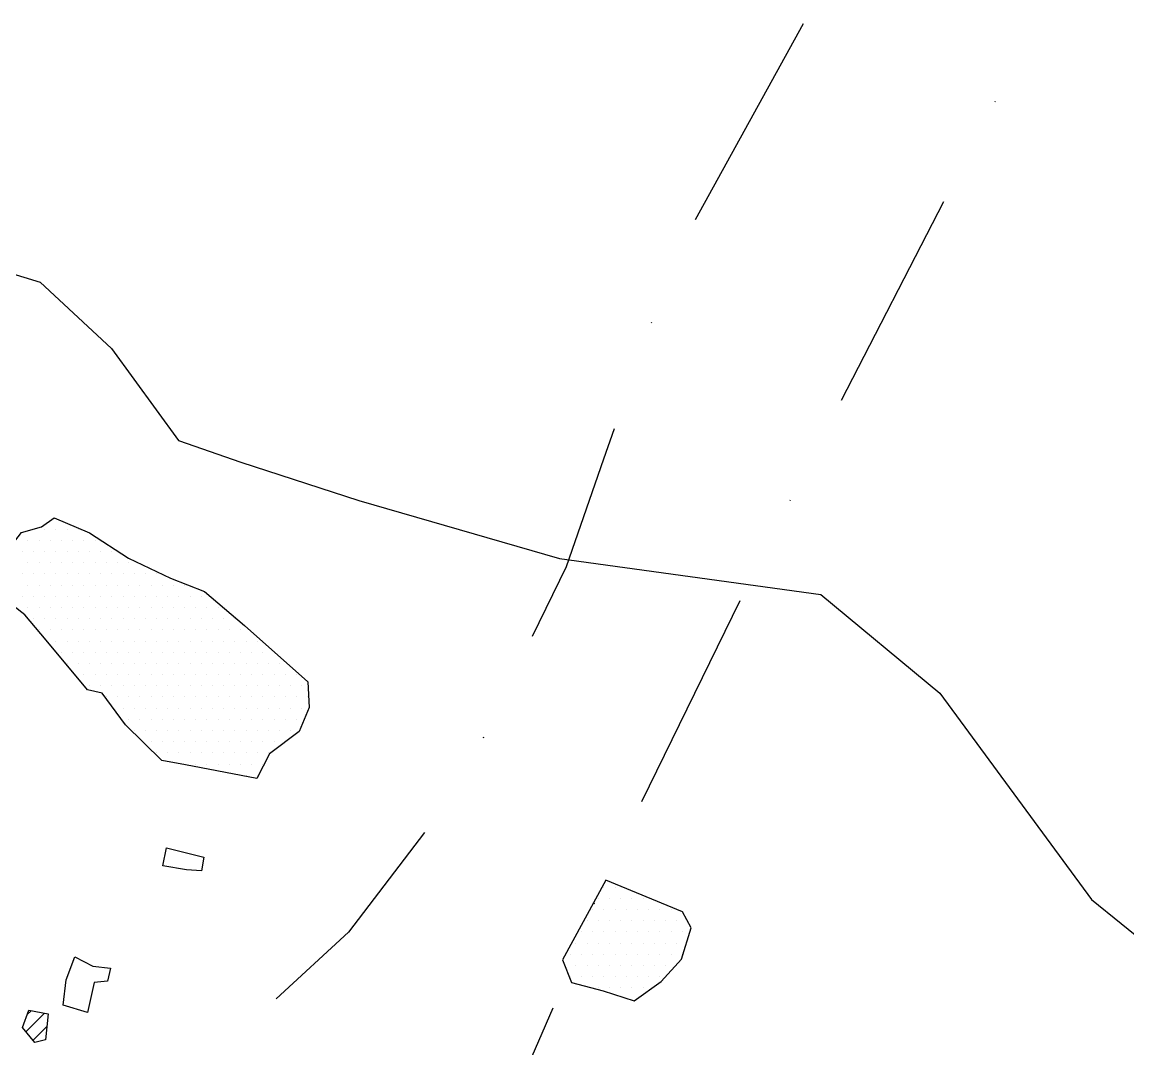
# Model space of a CAD drawing. Header units: metres. Extents: x -905 to -497, y -1456 to -991.
# Drawn here: x -719.4 to -595.8, y -1261.8 to -1147.1 of the extents above; entities that cross this region are included whole.
import ezdxf

# ---------------------------------------------------------------- set-up
doc = ezdxf.new("R2010")
doc.units = ezdxf.units.M
doc.header["$LTSCALE"] = 25
doc.header["$MEASUREMENT"] = 0
doc.linetypes.add('STRICHPUNKTX2', pattern=[2, 1, -0.5, 0, -0.5])
doc.layers.get('0').update_dxf_attribs({"linetype": 'CONTINUOUS'})
for name, color, linetype in [('BEFUND', 1, 'CONTINUOUS'), ('FEUER', 1, 'CONTINUOUS'), ('GRABUNGSGRENZE', 3, 'STRICHPUNKTX2'), ('STEINE', 4, 'CONTINUOUS'), ('STEINESCHRAFF', 4, 'CONTINUOUS')]:
    doc.layers.add(name, color=color, linetype=linetype)

# ---------------------------------------------------------------- blocks, each defined once
blk = doc.blocks.new('*X4')
at = {"color": 0}
for p, q in [((-718.98, -1259.92), (-716.9, -1257.83)), ((-718.86, -1258.03), (-718.39, -1257.56)), ((-718.19, -1260.89), (-716.63, -1259.33)), ((-708.74, -1265.59), (-707.8, -1264.64)), ((-708.16, -1266.78), (-706.7, -1265.31)), ((-707.58, -1267.96), (-705.59, -1265.98)), ((-707, -1269.15), (-704.49, -1266.64)), ((-716.89, -1286.11), (-713.81, -1283.03)), ((-716.25, -1287.24), (-712.27, -1283.26)), ((-715.69, -1288.45), (-710.73, -1283.49)), ((-714.24, -1288.76), (-709.27, -1283.8)), ((-711.53, -1287.82), (-708.76, -1285.05)), ((-728.98, -1305.27), (-728.77, -1305.06)), ((-728.64, -1306.7), (-726.53, -1304.59)), ((-728.57, -1310.16), (-723.39, -1304.99)), ((-728.43, -1308.26), (-724.96, -1304.79)), ((-728.57, -1311.93), (-722.04, -1305.4)), ((-723.55, -1308.68), (-722.37, -1307.5)), ((-722.37, -1307.5), (-721.74, -1306.87)), ((-728.4, -1313.53), (-723.55, -1308.68)), ((-723.95, -1310.85), (-721.53, -1308.43)), ((-724.73, -1313.4), (-721.36, -1310.03)), ((-726.77, -1313.67), (-723.95, -1310.85)), ((-725.05, -1315.49), (-721.27, -1311.71)), ((-725.03, -1313.69), (-724.73, -1313.4)), ((-724.82, -1317.02), (-721.27, -1313.47)), ((-722.98, -1316.95), (-721.27, -1315.24)), ((-727.97, -1325.47), (-726, -1323.5)), ((-727.93, -1323.67), (-727.75, -1323.49)), ((-727.22, -1326.49), (-724.92, -1324.19)), ((-725.8, -1326.84), (-723.85, -1324.89)), ((-724.61, -1327.41), (-722.93, -1325.74)), ((-730.68, -1331.72), (-725.8, -1326.84)), ((-728.95, -1328.22), (-728.04, -1327.32)), ((-723.46, -1328.03), (-722.62, -1327.2)), ((-730.6, -1333.4), (-724.61, -1327.41)), ((-730.51, -1335.08), (-723.74, -1328.32)), ((-730.42, -1336.76), (-723.19, -1329.54)), ((-730.33, -1338.44), (-722.64, -1330.75)), ((-730.25, -1340.13), (-721.89, -1331.77)), ((-730.16, -1341.81), (-721.15, -1332.8)), ((-670.96, -1333.87), (-669.55, -1332.47)), ((-670.09, -1334.77), (-667.94, -1332.62)), ((-669.07, -1335.52), (-666.32, -1332.77)), ((-667.9, -1336.11), (-665.24, -1333.45)), ((-730.7, -1344.11), (-721.43, -1334.85)), ((-729.21, -1344.39), (-721.72, -1336.9)), ((-727.72, -1344.67), (-722, -1338.95)), ((-726.22, -1344.94), (-722.28, -1341)), ((-724.73, -1345.22), (-724, -1344.48))]:
    blk.add_line(p, q, dxfattribs=at)
blk = doc.blocks.new('*X11')
at = {"color": 0}
for p, q in [((-718.125, -1203.75), (-718.125, -1203.75)), ((-716.875, -1203.75), (-716.875, -1203.75)), ((-715.625, -1203.75), (-715.625, -1203.75)), ((-714.375, -1203.75), (-714.375, -1203.75)), ((-713.125, -1203.75), (-713.125, -1203.75)), ((-718.75, -1205), (-718.75, -1205)), ((-717.5, -1205), (-717.5, -1205)), ((-716.25, -1205), (-716.25, -1205)), ((-715, -1205), (-715, -1205)), ((-713.75, -1205), (-713.75, -1205)), ((-712.5, -1205), (-712.5, -1205)), ((-711.25, -1205), (-711.25, -1205)), ((-719.375, -1206.25), (-719.375, -1206.25)), ((-718.125, -1206.25), (-718.125, -1206.25)), ((-716.875, -1206.25), (-716.875, -1206.25)), ((-715.625, -1206.25), (-715.625, -1206.25)), ((-714.375, -1206.25), (-714.375, -1206.25)), ((-713.125, -1206.25), (-713.125, -1206.25)), ((-711.875, -1206.25), (-711.875, -1206.25)), ((-710.625, -1206.25), (-710.625, -1206.25)), ((-709.375, -1206.25), (-709.375, -1206.25)), ((-718.75, -1207.5), (-718.75, -1207.5)), ((-717.5, -1207.5), (-717.5, -1207.5)), ((-716.25, -1207.5), (-716.25, -1207.5)), ((-715, -1207.5), (-715, -1207.5)), ((-713.75, -1207.5), (-713.75, -1207.5)), ((-712.5, -1207.5), (-712.5, -1207.5)), ((-711.25, -1207.5), (-711.25, -1207.5)), ((-710, -1207.5), (-710, -1207.5)), ((-708.75, -1207.5), (-708.75, -1207.5)), ((-707.5, -1207.5), (-707.5, -1207.5)), ((-719.375, -1208.75), (-719.375, -1208.75)), ((-718.125, -1208.75), (-718.125, -1208.75)), ((-716.875, -1208.75), (-716.875, -1208.75)), ((-715.625, -1208.75), (-715.625, -1208.75)), ((-714.375, -1208.75), (-714.375, -1208.75)), ((-713.125, -1208.75), (-713.125, -1208.75)), ((-711.875, -1208.75), (-711.875, -1208.75)), ((-710.625, -1208.75), (-710.625, -1208.75)), ((-709.375, -1208.75), (-709.375, -1208.75)), ((-708.125, -1208.75), (-708.125, -1208.75)), ((-706.875, -1208.75), (-706.875, -1208.75)), ((-705.625, -1208.75), (-705.625, -1208.75)), ((-704.375, -1208.75), (-704.375, -1208.75)), ((-718.75, -1210), (-718.75, -1210)), ((-717.5, -1210), (-717.5, -1210)), ((-716.25, -1210), (-716.25, -1210)), ((-715, -1210), (-715, -1210)), ((-713.75, -1210), (-713.75, -1210)), ((-712.5, -1210), (-712.5, -1210)), ((-711.25, -1210), (-711.25, -1210)), ((-710, -1210), (-710, -1210)), ((-708.75, -1210), (-708.75, -1210)), ((-707.5, -1210), (-707.5, -1210)), ((-706.25, -1210), (-706.25, -1210)), ((-705, -1210), (-705, -1210)), ((-703.75, -1210), (-703.75, -1210)), ((-702.5, -1210), (-702.5, -1210)), ((-701.25, -1210), (-701.25, -1210)), ((-719.375, -1211.25), (-719.375, -1211.25)), ((-718.125, -1211.25), (-718.125, -1211.25)), ((-716.875, -1211.25), (-716.875, -1211.25)), ((-715.625, -1211.25), (-715.625, -1211.25)), ((-714.375, -1211.25), (-714.375, -1211.25)), ((-713.125, -1211.25), (-713.125, -1211.25)), ((-711.875, -1211.25), (-711.875, -1211.25)), ((-710.625, -1211.25), (-710.625, -1211.25)), ((-709.375, -1211.25), (-709.375, -1211.25)), ((-708.125, -1211.25), (-708.125, -1211.25)), ((-706.875, -1211.25), (-706.875, -1211.25)), ((-705.625, -1211.25), (-705.625, -1211.25)), ((-704.375, -1211.25), (-704.375, -1211.25)), ((-703.125, -1211.25), (-703.125, -1211.25)), ((-701.875, -1211.25), (-701.875, -1211.25)), ((-700.625, -1211.25), (-700.625, -1211.25)), ((-699.375, -1211.25), (-699.375, -1211.25)), ((-718.75, -1212.5), (-718.75, -1212.5)), ((-717.5, -1212.5), (-717.5, -1212.5)), ((-716.25, -1212.5), (-716.25, -1212.5)), ((-715, -1212.5), (-715, -1212.5)), ((-713.75, -1212.5), (-713.75, -1212.5)), ((-712.5, -1212.5), (-712.5, -1212.5)), ((-711.25, -1212.5), (-711.25, -1212.5)), ((-710, -1212.5), (-710, -1212.5)), ((-708.75, -1212.5), (-708.75, -1212.5)), ((-707.5, -1212.5), (-707.5, -1212.5)), ((-706.25, -1212.5), (-706.25, -1212.5)), ((-705, -1212.5), (-705, -1212.5)), ((-703.75, -1212.5), (-703.75, -1212.5)), ((-702.5, -1212.5), (-702.5, -1212.5)), ((-701.25, -1212.5), (-701.25, -1212.5)), ((-700, -1212.5), (-700, -1212.5)), ((-698.75, -1212.5), (-698.75, -1212.5)), ((-697.5, -1212.5), (-697.5, -1212.5)), ((-718.125, -1213.75), (-718.125, -1213.75)), ((-716.875, -1213.75), (-716.875, -1213.75)), ((-715.625, -1213.75), (-715.625, -1213.75)), ((-714.375, -1213.75), (-714.375, -1213.75)), ((-713.125, -1213.75), (-713.125, -1213.75)), ((-711.875, -1213.75), (-711.875, -1213.75)), ((-710.625, -1213.75), (-710.625, -1213.75)), ((-709.375, -1213.75), (-709.375, -1213.75)), ((-708.125, -1213.75), (-708.125, -1213.75)), ((-706.875, -1213.75), (-706.875, -1213.75)), ((-705.625, -1213.75), (-705.625, -1213.75)), ((-704.375, -1213.75), (-704.375, -1213.75)), ((-703.125, -1213.75), (-703.125, -1213.75)), ((-701.875, -1213.75), (-701.875, -1213.75)), ((-700.625, -1213.75), (-700.625, -1213.75)), ((-699.375, -1213.75), (-699.375, -1213.75)), ((-698.125, -1213.75), (-698.125, -1213.75)), ((-696.875, -1213.75), (-696.875, -1213.75)), ((-695.625, -1213.75), (-695.625, -1213.75)), ((-717.5, -1215), (-717.5, -1215)), ((-716.25, -1215), (-716.25, -1215)), ((-715, -1215), (-715, -1215)), ((-713.75, -1215), (-713.75, -1215)), ((-712.5, -1215), (-712.5, -1215)), ((-711.25, -1215), (-711.25, -1215)), ((-710, -1215), (-710, -1215)), ((-708.75, -1215), (-708.75, -1215)), ((-707.5, -1215), (-707.5, -1215)), ((-706.25, -1215), (-706.25, -1215)), ((-705, -1215), (-705, -1215)), ((-703.75, -1215), (-703.75, -1215)), ((-702.5, -1215), (-702.5, -1215)), ((-701.25, -1215), (-701.25, -1215)), ((-700, -1215), (-700, -1215)), ((-698.75, -1215), (-698.75, -1215)), ((-697.5, -1215), (-697.5, -1215)), ((-696.25, -1215), (-696.25, -1215)), ((-695, -1215), (-695, -1215)), ((-715.625, -1216.25), (-715.625, -1216.25)), ((-714.375, -1216.25), (-714.375, -1216.25)), ((-713.125, -1216.25), (-713.125, -1216.25)), ((-711.875, -1216.25), (-711.875, -1216.25)), ((-710.625, -1216.25), (-710.625, -1216.25)), ((-709.375, -1216.25), (-709.375, -1216.25)), ((-708.125, -1216.25), (-708.125, -1216.25)), ((-706.875, -1216.25), (-706.875, -1216.25)), ((-705.625, -1216.25), (-705.625, -1216.25)), ((-704.375, -1216.25), (-704.375, -1216.25)), ((-703.125, -1216.25), (-703.125, -1216.25)), ((-701.875, -1216.25), (-701.875, -1216.25)), ((-700.625, -1216.25), (-700.625, -1216.25)), ((-699.375, -1216.25), (-699.375, -1216.25)), ((-698.125, -1216.25), (-698.125, -1216.25)), ((-696.875, -1216.25), (-696.875, -1216.25)), ((-695.625, -1216.25), (-695.625, -1216.25)), ((-694.375, -1216.25), (-694.375, -1216.25)), ((-693.125, -1216.25), (-693.125, -1216.25)), ((-715, -1217.5), (-715, -1217.5)), ((-713.75, -1217.5), (-713.75, -1217.5)), ((-712.5, -1217.5), (-712.5, -1217.5)), ((-711.25, -1217.5), (-711.25, -1217.5)), ((-710, -1217.5), (-710, -1217.5)), ((-708.75, -1217.5), (-708.75, -1217.5)), ((-707.5, -1217.5), (-707.5, -1217.5)), ((-706.25, -1217.5), (-706.25, -1217.5)), ((-705, -1217.5), (-705, -1217.5)), ((-703.75, -1217.5), (-703.75, -1217.5)), ((-702.5, -1217.5), (-702.5, -1217.5)), ((-701.25, -1217.5), (-701.25, -1217.5)), ((-700, -1217.5), (-700, -1217.5)), ((-698.75, -1217.5), (-698.75, -1217.5)), ((-697.5, -1217.5), (-697.5, -1217.5)), ((-696.25, -1217.5), (-696.25, -1217.5)), ((-695, -1217.5), (-695, -1217.5)), ((-693.75, -1217.5), (-693.75, -1217.5)), ((-692.5, -1217.5), (-692.5, -1217.5)), ((-691.25, -1217.5), (-691.25, -1217.5)), ((-714.375, -1218.75), (-714.375, -1218.75)), ((-713.125, -1218.75), (-713.125, -1218.75)), ((-711.875, -1218.75), (-711.875, -1218.75)), ((-710.625, -1218.75), (-710.625, -1218.75)), ((-709.375, -1218.75), (-709.375, -1218.75)), ((-708.125, -1218.75), (-708.125, -1218.75)), ((-706.875, -1218.75), (-706.875, -1218.75)), ((-705.625, -1218.75), (-705.625, -1218.75)), ((-704.375, -1218.75), (-704.375, -1218.75)), ((-703.125, -1218.75), (-703.125, -1218.75)), ((-701.875, -1218.75), (-701.875, -1218.75)), ((-700.625, -1218.75), (-700.625, -1218.75)), ((-699.375, -1218.75), (-699.375, -1218.75)), ((-698.125, -1218.75), (-698.125, -1218.75)), ((-696.875, -1218.75), (-696.875, -1218.75)), ((-695.625, -1218.75), (-695.625, -1218.75)), ((-694.375, -1218.75), (-694.375, -1218.75)), ((-693.125, -1218.75), (-693.125, -1218.75)), ((-691.875, -1218.75), (-691.875, -1218.75)), ((-690.625, -1218.75), (-690.625, -1218.75)), ((-712.5, -1220), (-712.5, -1220)), ((-711.25, -1220), (-711.25, -1220)), ((-710, -1220), (-710, -1220)), ((-708.75, -1220), (-708.75, -1220)), ((-707.5, -1220), (-707.5, -1220)), ((-706.25, -1220), (-706.25, -1220)), ((-705, -1220), (-705, -1220)), ((-703.75, -1220), (-703.75, -1220)), ((-702.5, -1220), (-702.5, -1220)), ((-701.25, -1220), (-701.25, -1220)), ((-700, -1220), (-700, -1220)), ((-698.75, -1220), (-698.75, -1220)), ((-697.5, -1220), (-697.5, -1220)), ((-696.25, -1220), (-696.25, -1220)), ((-695, -1220), (-695, -1220)), ((-693.75, -1220), (-693.75, -1220)), ((-692.5, -1220), (-692.5, -1220)), ((-691.25, -1220), (-691.25, -1220)), ((-690, -1220), (-690, -1220)), ((-688.75, -1220), (-688.75, -1220)), ((-711.875, -1221.25), (-711.875, -1221.25)), ((-710.625, -1221.25), (-710.625, -1221.25)), ((-709.375, -1221.25), (-709.375, -1221.25)), ((-708.125, -1221.25), (-708.125, -1221.25)), ((-706.875, -1221.25), (-706.875, -1221.25)), ((-705.625, -1221.25), (-705.625, -1221.25)), ((-704.375, -1221.25), (-704.375, -1221.25)), ((-703.125, -1221.25), (-703.125, -1221.25)), ((-701.875, -1221.25), (-701.875, -1221.25)), ((-700.625, -1221.25), (-700.625, -1221.25)), ((-699.375, -1221.25), (-699.375, -1221.25)), ((-698.125, -1221.25), (-698.125, -1221.25)), ((-696.875, -1221.25), (-696.875, -1221.25)), ((-695.625, -1221.25), (-695.625, -1221.25)), ((-694.375, -1221.25), (-694.375, -1221.25)), ((-693.125, -1221.25), (-693.125, -1221.25)), ((-691.875, -1221.25), (-691.875, -1221.25)), ((-690.625, -1221.25), (-690.625, -1221.25)), ((-689.375, -1221.25), (-689.375, -1221.25)), ((-688.125, -1221.25), (-688.125, -1221.25)), ((-710, -1222.5), (-710, -1222.5)), ((-708.75, -1222.5), (-708.75, -1222.5)), ((-707.5, -1222.5), (-707.5, -1222.5)), ((-706.25, -1222.5), (-706.25, -1222.5)), ((-705, -1222.5), (-705, -1222.5)), ((-703.75, -1222.5), (-703.75, -1222.5)), ((-702.5, -1222.5), (-702.5, -1222.5)), ((-701.25, -1222.5), (-701.25, -1222.5)), ((-700, -1222.5), (-700, -1222.5)), ((-698.75, -1222.5), (-698.75, -1222.5)), ((-697.5, -1222.5), (-697.5, -1222.5)), ((-696.25, -1222.5), (-696.25, -1222.5)), ((-695, -1222.5), (-695, -1222.5)), ((-693.75, -1222.5), (-693.75, -1222.5)), ((-692.5, -1222.5), (-692.5, -1222.5)), ((-691.25, -1222.5), (-691.25, -1222.5)), ((-690, -1222.5), (-690, -1222.5)), ((-688.75, -1222.5), (-688.75, -1222.5)), ((-687.5, -1222.5), (-687.5, -1222.5)), ((-708.125, -1223.75), (-708.125, -1223.75)), ((-706.875, -1223.75), (-706.875, -1223.75)), ((-705.625, -1223.75), (-705.625, -1223.75)), ((-704.375, -1223.75), (-704.375, -1223.75)), ((-703.125, -1223.75), (-703.125, -1223.75)), ((-701.875, -1223.75), (-701.875, -1223.75)), ((-700.625, -1223.75), (-700.625, -1223.75)), ((-699.375, -1223.75), (-699.375, -1223.75)), ((-698.125, -1223.75), (-698.125, -1223.75)), ((-696.875, -1223.75), (-696.875, -1223.75)), ((-695.625, -1223.75), (-695.625, -1223.75)), ((-694.375, -1223.75), (-694.375, -1223.75)), ((-693.125, -1223.75), (-693.125, -1223.75)), ((-691.875, -1223.75), (-691.875, -1223.75)), ((-690.625, -1223.75), (-690.625, -1223.75)), ((-689.375, -1223.75), (-689.375, -1223.75)), ((-688.125, -1223.75), (-688.125, -1223.75)), ((-707.5, -1225), (-707.5, -1225)), ((-706.25, -1225), (-706.25, -1225)), ((-705, -1225), (-705, -1225)), ((-703.75, -1225), (-703.75, -1225)), ((-702.5, -1225), (-702.5, -1225)), ((-701.25, -1225), (-701.25, -1225)), ((-700, -1225), (-700, -1225)), ((-698.75, -1225), (-698.75, -1225)), ((-697.5, -1225), (-697.5, -1225)), ((-696.25, -1225), (-696.25, -1225)), ((-695, -1225), (-695, -1225)), ((-693.75, -1225), (-693.75, -1225)), ((-692.5, -1225), (-692.5, -1225)), ((-691.25, -1225), (-691.25, -1225)), ((-690, -1225), (-690, -1225)), ((-688.75, -1225), (-688.75, -1225)), ((-706.875, -1226.25), (-706.875, -1226.25)), ((-705.625, -1226.25), (-705.625, -1226.25)), ((-704.375, -1226.25), (-704.375, -1226.25)), ((-703.125, -1226.25), (-703.125, -1226.25)), ((-701.875, -1226.25), (-701.875, -1226.25)), ((-700.625, -1226.25), (-700.625, -1226.25)), ((-699.375, -1226.25), (-699.375, -1226.25)), ((-698.125, -1226.25), (-698.125, -1226.25)), ((-696.875, -1226.25), (-696.875, -1226.25)), ((-695.625, -1226.25), (-695.625, -1226.25)), ((-694.375, -1226.25), (-694.375, -1226.25)), ((-693.125, -1226.25), (-693.125, -1226.25)), ((-691.875, -1226.25), (-691.875, -1226.25)), ((-690.625, -1226.25), (-690.625, -1226.25)), ((-689.375, -1226.25), (-689.375, -1226.25)), ((-705, -1227.5), (-705, -1227.5)), ((-703.75, -1227.5), (-703.75, -1227.5)), ((-702.5, -1227.5), (-702.5, -1227.5)), ((-701.25, -1227.5), (-701.25, -1227.5)), ((-700, -1227.5), (-700, -1227.5)), ((-698.75, -1227.5), (-698.75, -1227.5)), ((-697.5, -1227.5), (-697.5, -1227.5)), ((-696.25, -1227.5), (-696.25, -1227.5)), ((-695, -1227.5), (-695, -1227.5)), ((-693.75, -1227.5), (-693.75, -1227.5)), ((-692.5, -1227.5), (-692.5, -1227.5)), ((-691.25, -1227.5), (-691.25, -1227.5)), ((-690, -1227.5), (-690, -1227.5)), ((-704.375, -1228.75), (-704.375, -1228.75)), ((-703.125, -1228.75), (-703.125, -1228.75)), ((-701.875, -1228.75), (-701.875, -1228.75)), ((-700.625, -1228.75), (-700.625, -1228.75)), ((-699.375, -1228.75), (-699.375, -1228.75)), ((-698.125, -1228.75), (-698.125, -1228.75)), ((-696.875, -1228.75), (-696.875, -1228.75)), ((-695.625, -1228.75), (-695.625, -1228.75)), ((-694.375, -1228.75), (-694.375, -1228.75)), ((-693.125, -1228.75), (-693.125, -1228.75)), ((-691.875, -1228.75), (-691.875, -1228.75)), ((-701.25, -1230), (-701.25, -1230)), ((-700, -1230), (-700, -1230)), ((-698.75, -1230), (-698.75, -1230)), ((-697.5, -1230), (-697.5, -1230)), ((-696.25, -1230), (-696.25, -1230)), ((-695, -1230), (-695, -1230)), ((-693.75, -1230), (-693.75, -1230)), ((-692.5, -1230), (-692.5, -1230)), ((-694.375, -1231.25), (-694.375, -1231.25)), ((-693.125, -1231.25), (-693.125, -1231.25)), ((-654.375, -1243.75), (-654.375, -1243.75)), ((-653.125, -1243.75), (-653.125, -1243.75)), ((-655, -1245), (-655, -1245)), ((-653.75, -1245), (-653.75, -1245)), ((-652.5, -1245), (-652.5, -1245)), ((-651.25, -1245), (-651.25, -1245)), ((-650, -1245), (-650, -1245)), ((-655.625, -1246.25), (-655.625, -1246.25)), ((-654.375, -1246.25), (-654.375, -1246.25)), ((-653.125, -1246.25), (-653.125, -1246.25)), ((-651.875, -1246.25), (-651.875, -1246.25)), ((-650.625, -1246.25), (-650.625, -1246.25)), ((-649.375, -1246.25), (-649.375, -1246.25)), ((-648.125, -1246.25), (-648.125, -1246.25)), ((-646.875, -1246.25), (-646.875, -1246.25)), ((-656.25, -1247.5), (-656.25, -1247.5)), ((-655, -1247.5), (-655, -1247.5)), ((-653.75, -1247.5), (-653.75, -1247.5)), ((-652.5, -1247.5), (-652.5, -1247.5)), ((-651.25, -1247.5), (-651.25, -1247.5)), ((-650, -1247.5), (-650, -1247.5)), ((-648.75, -1247.5), (-648.75, -1247.5)), ((-647.5, -1247.5), (-647.5, -1247.5)), ((-646.25, -1247.5), (-646.25, -1247.5)), ((-656.875, -1248.75), (-656.875, -1248.75)), ((-655.625, -1248.75), (-655.625, -1248.75)), ((-654.375, -1248.75), (-654.375, -1248.75)), ((-653.125, -1248.75), (-653.125, -1248.75)), ((-651.875, -1248.75), (-651.875, -1248.75)), ((-650.625, -1248.75), (-650.625, -1248.75)), ((-649.375, -1248.75), (-649.375, -1248.75)), ((-648.125, -1248.75), (-648.125, -1248.75)), ((-646.875, -1248.75), (-646.875, -1248.75)), ((-645.625, -1248.75), (-645.625, -1248.75)), ((-657.5, -1250), (-657.5, -1250)), ((-656.25, -1250), (-656.25, -1250)), ((-655, -1250), (-655, -1250)), ((-653.75, -1250), (-653.75, -1250)), ((-652.5, -1250), (-652.5, -1250)), ((-651.25, -1250), (-651.25, -1250)), ((-650, -1250), (-650, -1250)), ((-648.75, -1250), (-648.75, -1250)), ((-647.5, -1250), (-647.5, -1250)), ((-646.25, -1250), (-646.25, -1250)), ((-658.125, -1251.25), (-658.125, -1251.25)), ((-656.875, -1251.25), (-656.875, -1251.25)), ((-655.625, -1251.25), (-655.625, -1251.25)), ((-654.375, -1251.25), (-654.375, -1251.25)), ((-653.125, -1251.25), (-653.125, -1251.25)), ((-651.875, -1251.25), (-651.875, -1251.25)), ((-650.625, -1251.25), (-650.625, -1251.25)), ((-649.375, -1251.25), (-649.375, -1251.25)), ((-648.125, -1251.25), (-648.125, -1251.25)), ((-646.875, -1251.25), (-646.875, -1251.25)), ((-645.625, -1251.25), (-645.625, -1251.25)), ((-658.75, -1252.5), (-658.75, -1252.5)), ((-657.5, -1252.5), (-657.5, -1252.5)), ((-656.25, -1252.5), (-656.25, -1252.5)), ((-655, -1252.5), (-655, -1252.5)), ((-653.75, -1252.5), (-653.75, -1252.5)), ((-652.5, -1252.5), (-652.5, -1252.5)), ((-651.25, -1252.5), (-651.25, -1252.5)), ((-650, -1252.5), (-650, -1252.5)), ((-648.75, -1252.5), (-648.75, -1252.5)), ((-647.5, -1252.5), (-647.5, -1252.5)), ((-658.125, -1253.75), (-658.125, -1253.75)), ((-656.875, -1253.75), (-656.875, -1253.75)), ((-655.625, -1253.75), (-655.625, -1253.75)), ((-654.375, -1253.75), (-654.375, -1253.75)), ((-653.125, -1253.75), (-653.125, -1253.75)), ((-651.875, -1253.75), (-651.875, -1253.75)), ((-650.625, -1253.75), (-650.625, -1253.75)), ((-649.375, -1253.75), (-649.375, -1253.75)), ((-648.125, -1253.75), (-648.125, -1253.75)), ((-655, -1255), (-655, -1255)), ((-653.75, -1255), (-653.75, -1255)), ((-652.5, -1255), (-652.5, -1255)), ((-651.25, -1255), (-651.25, -1255)), ((-650, -1255), (-650, -1255))]:
    blk.add_line(p, q, dxfattribs=at)

msp = doc.modelspace()

# ---------------------------------------------------------------- linework, layer by layer
at = {"layer": 'BEFUND'}
for points in [[(-753.45, -1184.81), (-730.77, -1174.63), (-724.72, -1173.91), (-717.4, -1176.15), (-709.41, -1183.56), (-701.93, -1193.83), (-694.96, -1196.27), (-681.79, -1200.53), (-659.36, -1207.02)], [(-659.36, -1207.02), (-630.15, -1211.06), (-616.83, -1222.07), (-599.89, -1245.13), (-573.35, -1266.59), (-554.19, -1276.84), (-524.57, -1280.37)]]:
    msp.add_lwpolyline(points, dxfattribs=at)
at = {"layer": 'GRABUNGSGRENZE', "flags": 128}
for points in [[(-832.39, -1362.79), (-814.38, -1311.42), (-800.6, -1301.19), (-784.16, -1259.74), (-771.82, -1238.78), (-758.37, -1202.62), (-756.34, -1191.17), (-737.86, -1153.02), (-716.59, -1105.16), (-699.93, -1069.4), (-618.23, -1122.13), (-646.57, -1173.55), (-654.44, -1195.93), (-658.6, -1207.94), (-670.48, -1232.45), (-682.93, -1248.78), (-695.17, -1260.08), (-701.02, -1264.86), (-705.13, -1273.82), (-709.04, -1285.36), (-723.92, -1301.8), (-721.58, -1311.81), (-719.74, -1325.54), (-720.8, -1334.03), (-723.99, -1345.17), (-726.38, -1355.19), (-734.66, -1370.19)], [(-714.72, -1368.96), (-704.01, -1346.38), (-689.58, -1328.93), (-676.84, -1295.66), (-658.67, -1254.11), (-654.56, -1243.17), (-635.97, -1205.22), (-598.04, -1131.46)]]:
    msp.add_lwpolyline(points, dxfattribs=at)
at = {"layer": 'STEINE'}
for points in [[(-722.92, -1206.86), (-720.48, -1205.44), (-719.47, -1204.11), (-717.23, -1203.5), (-715.81, -1202.48), (-711.89, -1204.16), (-707.51, -1207), (-702.83, -1209.24), (-699.02, -1210.71), (-694.54, -1214.52), (-687.47, -1220.82), (-687.32, -1223.67), (-688.43, -1226.36), (-691.74, -1228.86), (-693.16, -1231.6), (-701.14, -1230.08), (-703.79, -1229.58), (-707.86, -1225.61), (-710.45, -1222.06), (-712.08, -1221.7), (-716.71, -1216.16), (-719.1, -1213.32), (-722.72, -1210.52)], [(-703.68, -1241.37), (-703.27, -1239.34), (-699.1, -1240.4), (-699.35, -1241.93), (-701.03, -1241.83), (-703.68, -1241.37)], [(-659.02, -1251.87), (-658.01, -1254.41), (-654.45, -1255.32), (-650.99, -1256.44), (-647.99, -1254.3), (-645.7, -1251.81), (-644.64, -1248.3), (-645.6, -1246.52), (-654.15, -1242.97), (-659.02, -1251.87)], [(-712.11, -1257.75), (-714.8, -1256.94), (-714.5, -1254.09), (-713.53, -1251.55), (-711.5, -1252.57), (-709.52, -1252.82), (-709.87, -1254.24), (-711.35, -1254.4), (-712.11, -1257.75)], [(-718, -1261.11), (-719.38, -1259.44), (-718.67, -1257.5), (-716.48, -1257.91), (-716.78, -1260.81), (-718, -1261.11)]]:
    msp.add_lwpolyline(points, dxfattribs=at)

# ---------------------------------------------------------------- block references
at = {"layer": 'FEUER'}
msp.add_blockref('*X4', (0, 0), dxfattribs=at)
at = {"layer": 'STEINESCHRAFF'}
msp.add_blockref('*X11', (0, 0), dxfattribs=at)

doc.saveas('drawing.dxf')
